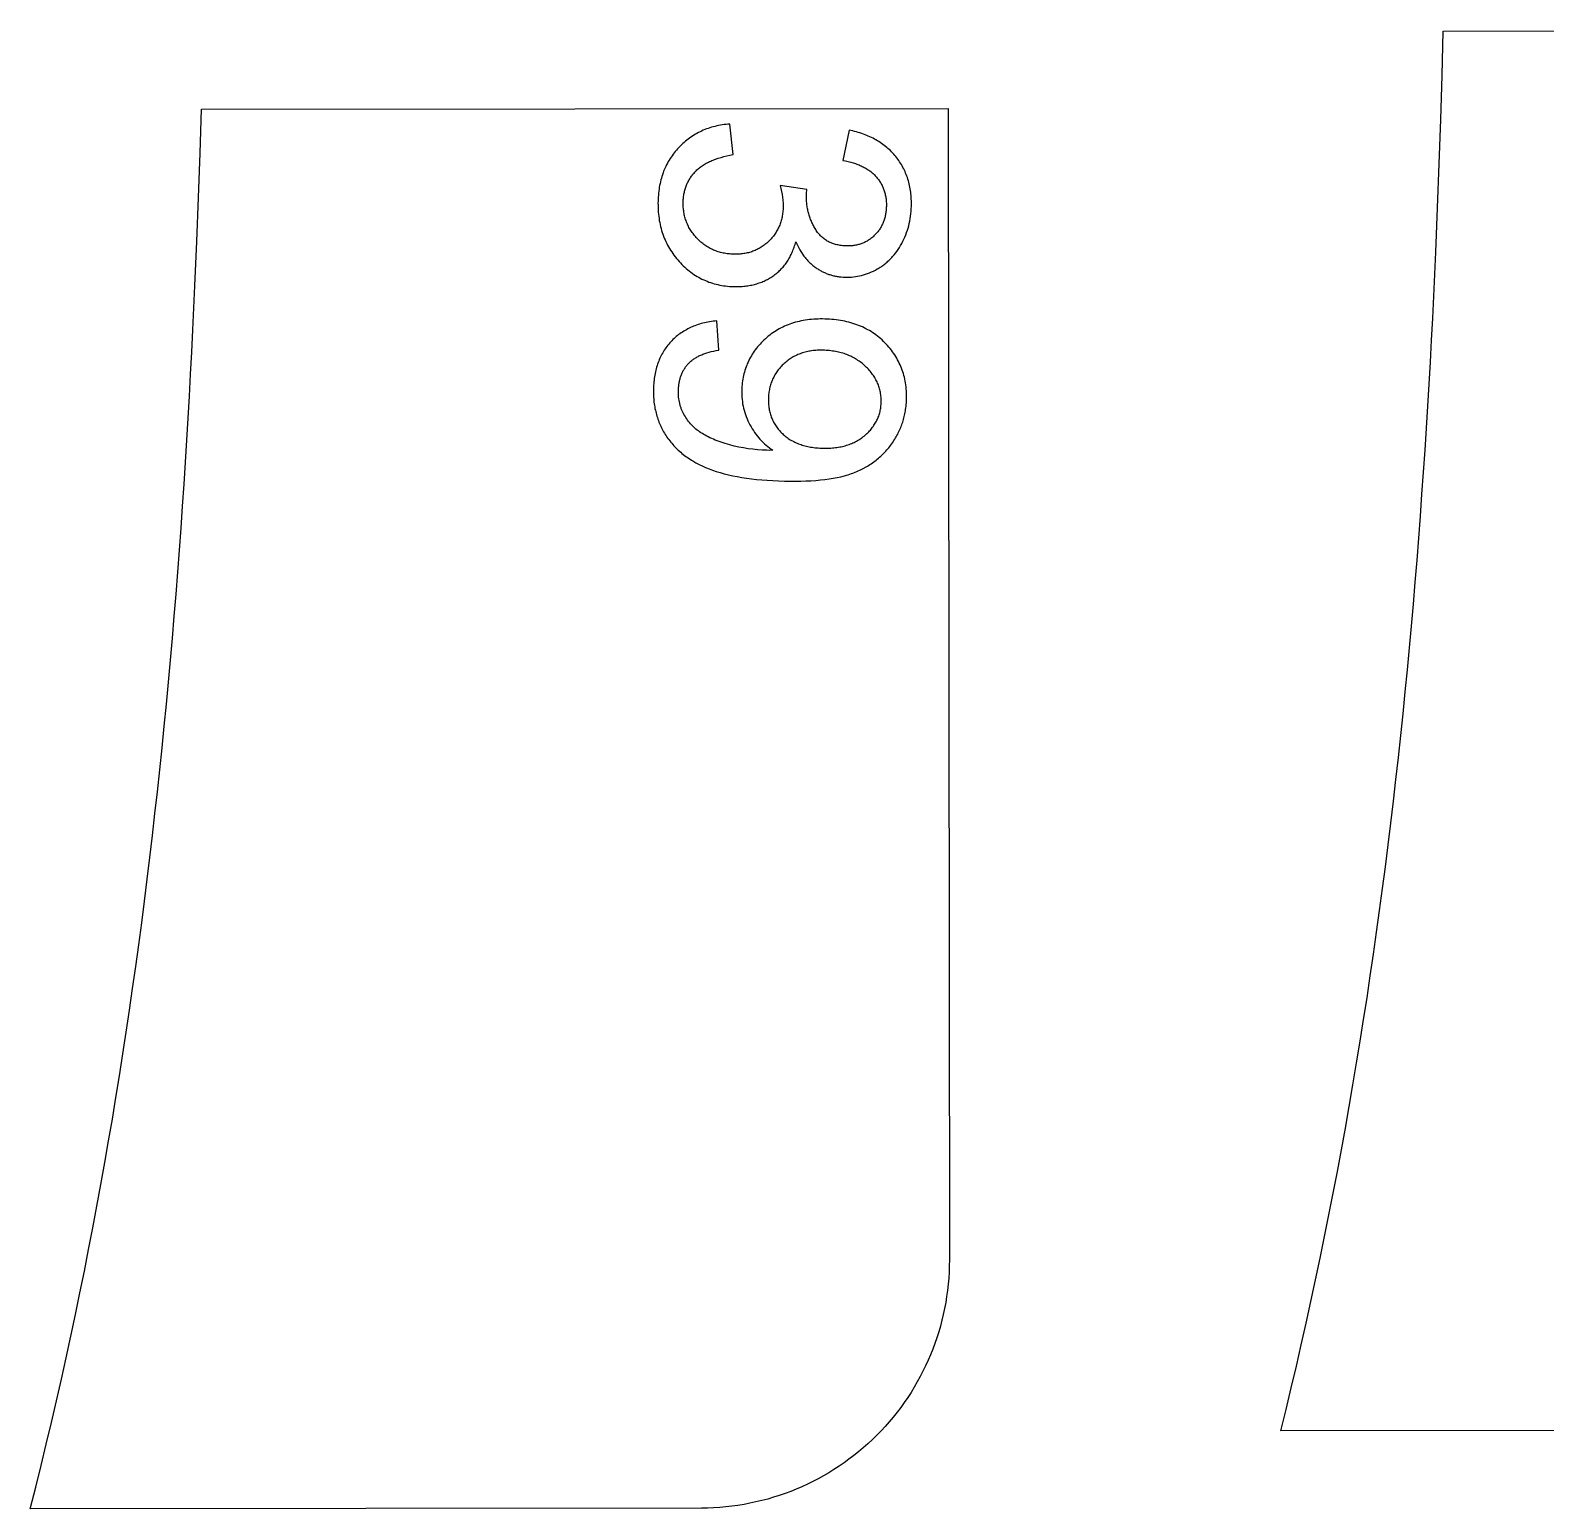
# Model space of a CAD drawing. Extents: x -8894 to -3022, y 6798 to 8329.
# Drawn here: x -4758.4 to -4453.1, y 7280.1 to 7578 of the extents above; entities that cross this region are included whole.
import ezdxf

# ---------------------------------------------------------------- set-up
doc = ezdxf.new("R2010")
doc.units = 0
doc.layers.add('LAYER_03', color=7, linetype='CONTINUOUS')
doc.layers.add('STEVILKE', color=7, linetype='CONTINUOUS')

msp = doc.modelspace()

# ---------------------------------------------------------------- linework, layer by layer
at = {"layer": 'LAYER_03'}
msp.add_lwpolyline([(-4372.98, 7295.95), (-4506.49, 7295.79), (-4505.42, 7300.13), (-4504.37, 7304.47), (-4503.34, 7308.82), (-4502.34, 7313.17), (-4501.36, 7317.52), (-4500.4, 7321.88), (-4499.46, 7326.24), (-4498.54, 7330.6), (-4497.65, 7334.96), (-4496.77, 7339.32), (-4495.92, 7343.69), (-4495.08, 7348.06), (-4494.27, 7352.43), (-4493.47, 7356.8), (-4492.7, 7361.18), (-4491.94, 7365.56), (-4491.2, 7369.94), (-4490.49, 7374.32), (-4489.79, 7378.71), (-4489.11, 7383.09), (-4488.45, 7387.48), (-4487.8, 7391.88), (-4487.18, 7396.27), (-4486.57, 7400.66), (-4485.98, 7405.06), (-4485.4, 7409.46), (-4484.84, 7413.86), (-4484.3, 7418.27), (-4483.78, 7422.67), (-4483.27, 7427.08), (-4482.78, 7431.49), (-4482.3, 7435.9), (-4481.84, 7440.31), (-4481.4, 7444.73), (-4480.97, 7449.14), (-4480.55, 7453.56), (-4480.15, 7457.98), (-4479.76, 7462.4), (-4479.39, 7466.83), (-4479.03, 7471.25), (-4478.68, 7475.68), (-4478.35, 7480.1), (-4478.03, 7484.53), (-4477.72, 7488.96), (-4477.42, 7493.39), (-4477.14, 7497.83), (-4476.87, 7502.26), (-4476.6, 7506.7), (-4476.35, 7511.14), (-4476.11, 7515.57), (-4475.88, 7520.01), (-4475.67, 7524.46), (-4475.26, 7533.34), (-4474.89, 7542.23), (-4474.56, 7551.12), (-4474.26, 7560.02), (-4473.99, 7568.92), (-4473.75, 7577.83), (-4323.33, 7578.01)], dxfattribs=at)
msp.add_lwpolyline([(-4623.21, 7280.24), (-4758.4, 7280.12), (-4757.3, 7284.46), (-4756.22, 7288.8), (-4755.17, 7293.14), (-4754.14, 7297.49), (-4753.12, 7301.84), (-4752.14, 7306.19), (-4751.17, 7310.54), (-4750.22, 7314.9), (-4749.3, 7319.26), (-4748.39, 7323.62), (-4747.51, 7327.99), (-4746.64, 7332.35), (-4745.8, 7336.72), (-4744.98, 7341.09), (-4744.17, 7345.47), (-4743.39, 7349.85), (-4742.62, 7354.22), (-4741.87, 7358.61), (-4741.14, 7362.99), (-4740.43, 7367.37), (-4739.74, 7371.76), (-4739.07, 7376.15), (-4738.41, 7380.55), (-4737.78, 7384.94), (-4737.15, 7389.34), (-4736.55, 7393.73), (-4735.96, 7398.14), (-4735.39, 7402.54), (-4734.84, 7406.94), (-4734.3, 7411.35), (-4733.78, 7415.76), (-4733.28, 7420.17), (-4732.79, 7424.58), (-4732.31, 7429), (-4731.85, 7433.41), (-4731.41, 7437.83), (-4730.98, 7442.25), (-4730.56, 7446.67), (-4730.16, 7451.1), (-4729.77, 7455.52), (-4729.4, 7459.95), (-4729.04, 7464.38), (-4728.69, 7468.81), (-4728.35, 7473.24), (-4728.03, 7477.67), (-4727.72, 7482.11), (-4727.42, 7486.54), (-4727.14, 7490.98), (-4726.86, 7495.42), (-4726.6, 7499.86), (-4726.34, 7504.3), (-4726.1, 7508.74), (-4725.87, 7513.19), (-4725.65, 7517.63), (-4725.23, 7526.53), (-4724.86, 7535.43), (-4724.52, 7544.33), (-4724.21, 7553.24), (-4723.94, 7562.15), (-4573.46, 7562.28), (-4573.25, 7330.28, -0.414214)], format="xyb", close=True, dxfattribs=at)
at = {"layer": 'STEVILKE'}
for p, q in [((-4602.55, 7513.09), (-4602.8, 7513.02)), ((-4602.3, 7513.16), (-4602.55, 7513.09)), ((-4602.04, 7513.22), (-4602.3, 7513.16)), ((-4601.79, 7513.28), (-4602.04, 7513.22)), ((-4601.52, 7513.33), (-4601.79, 7513.28)), ((-4601.26, 7513.38), (-4601.52, 7513.33)), ((-4600.99, 7513.42), (-4601.26, 7513.38)), ((-4600.71, 7513.46), (-4600.99, 7513.42)), ((-4600.44, 7513.49), (-4600.71, 7513.46)), ((-4600.16, 7513.51), (-4600.44, 7513.49)), ((-4599.87, 7513.53), (-4600.16, 7513.51)), ((-4599.59, 7513.54), (-4599.87, 7513.53)), ((-4599.3, 7513.55), (-4599.59, 7513.54)), ((-4599.01, 7513.55), (-4599.3, 7513.55)), ((-4598.71, 7513.54), (-4599.01, 7513.55)), ((-4598.38, 7513.53), (-4598.71, 7513.54)), ((-4598.05, 7513.52), (-4598.38, 7513.53)), ((-4597.73, 7513.49), (-4598.05, 7513.52)), ((-4597.41, 7513.46), (-4597.73, 7513.49)), ((-4597.1, 7513.43), (-4597.41, 7513.46)), ((-4596.79, 7513.39), (-4597.1, 7513.43)), ((-4596.48, 7513.34), (-4596.79, 7513.39)), ((-4596.18, 7513.29), (-4596.48, 7513.34)), ((-4595.88, 7513.23), (-4596.18, 7513.29)), ((-4595.59, 7513.17), (-4595.88, 7513.23)), ((-4595.3, 7513.1), (-4595.59, 7513.17)), ((-4595.01, 7513.02), (-4595.3, 7513.1)), ((-4607.25, 7510.14), (-4607.42, 7509.95)), ((-4607.08, 7510.32), (-4607.25, 7510.14)), ((-4606.9, 7510.51), (-4607.08, 7510.32)), ((-4606.72, 7510.69), (-4606.9, 7510.51)), ((-4606.53, 7510.86), (-4606.72, 7510.69)), ((-4606.34, 7511.03), (-4606.53, 7510.86)), ((-4606.14, 7511.2), (-4606.34, 7511.03)), ((-4605.95, 7511.36), (-4606.14, 7511.2)), ((-4605.74, 7511.52), (-4605.95, 7511.36)), ((-4605.54, 7511.67), (-4605.74, 7511.52)), ((-4605.33, 7511.81), (-4605.54, 7511.67)), ((-4605.11, 7511.95), (-4605.33, 7511.81)), ((-4604.9, 7512.08), (-4605.11, 7511.95)), ((-4604.68, 7512.21), (-4604.9, 7512.08)), ((-4604.46, 7512.33), (-4604.68, 7512.21)), ((-4604.23, 7512.44), (-4604.46, 7512.33)), ((-4604, 7512.55), (-4604.23, 7512.44)), ((-4603.77, 7512.66), (-4604, 7512.55)), ((-4603.53, 7512.76), (-4603.77, 7512.66)), ((-4603.29, 7512.85), (-4603.53, 7512.76)), ((-4603.05, 7512.93), (-4603.29, 7512.85)), ((-4602.8, 7513.02), (-4603.05, 7512.93)), ((-4594.73, 7512.94), (-4595.01, 7513.02)), ((-4594.45, 7512.86), (-4594.73, 7512.94)), ((-4594.18, 7512.76), (-4594.45, 7512.86)), ((-4593.91, 7512.66), (-4594.18, 7512.76)), ((-4593.64, 7512.56), (-4593.91, 7512.66)), ((-4593.38, 7512.45), (-4593.64, 7512.56)), ((-4593.12, 7512.33), (-4593.38, 7512.45)), ((-4592.87, 7512.21), (-4593.12, 7512.33)), ((-4592.62, 7512.08), (-4592.87, 7512.21)), ((-4592.37, 7511.95), (-4592.62, 7512.08)), ((-4592.13, 7511.81), (-4592.37, 7511.95)), ((-4591.89, 7511.67), (-4592.13, 7511.81)), ((-4591.66, 7511.51), (-4591.89, 7511.67)), ((-4591.43, 7511.36), (-4591.66, 7511.51)), ((-4591.2, 7511.19), (-4591.43, 7511.36)), ((-4590.98, 7511.03), (-4591.2, 7511.19)), ((-4590.76, 7510.85), (-4590.98, 7511.03)), ((-4590.55, 7510.67), (-4590.76, 7510.85)), ((-4590.34, 7510.48), (-4590.55, 7510.67)), ((-4590.13, 7510.29), (-4590.34, 7510.48)), ((-4589.93, 7510.1), (-4590.13, 7510.29)), ((-4589.74, 7509.9), (-4589.93, 7510.1)), ((-4609.12, 7507.03), (-4609.2, 7506.8)), ((-4609.04, 7507.26), (-4609.12, 7507.03)), ((-4608.95, 7507.48), (-4609.04, 7507.26)), ((-4608.85, 7507.7), (-4608.95, 7507.48)), ((-4608.75, 7507.92), (-4608.85, 7507.7)), ((-4608.64, 7508.14), (-4608.75, 7507.92)), ((-4608.53, 7508.35), (-4608.64, 7508.14)), ((-4608.41, 7508.56), (-4608.53, 7508.35)), ((-4608.28, 7508.77), (-4608.41, 7508.56)), ((-4608.15, 7508.97), (-4608.28, 7508.77)), ((-4608.02, 7509.17), (-4608.15, 7508.97)), ((-4607.88, 7509.37), (-4608.02, 7509.17)), ((-4607.73, 7509.57), (-4607.88, 7509.37)), ((-4607.57, 7509.76), (-4607.73, 7509.57)), ((-4607.42, 7509.95), (-4607.57, 7509.76)), ((-4589.55, 7509.7), (-4589.74, 7509.9)), ((-4589.37, 7509.5), (-4589.55, 7509.7)), ((-4589.19, 7509.3), (-4589.37, 7509.5)), ((-4589.03, 7509.09), (-4589.19, 7509.3)), ((-4588.86, 7508.88), (-4589.03, 7509.09)), ((-4588.71, 7508.67), (-4588.86, 7508.88)), ((-4588.56, 7508.46), (-4588.71, 7508.67)), ((-4588.42, 7508.25), (-4588.56, 7508.46)), ((-4588.29, 7508.04), (-4588.42, 7508.25)), ((-4588.16, 7507.82), (-4588.29, 7508.04)), ((-4588.04, 7507.6), (-4588.16, 7507.82)), ((-4587.92, 7507.38), (-4588.04, 7507.6)), ((-4587.81, 7507.16), (-4587.92, 7507.38)), ((-4587.71, 7506.93), (-4587.81, 7507.16)), ((-4609.68, 7504.1), (-4609.69, 7503.83)), ((-4609.67, 7504.36), (-4609.68, 7504.1)), ((-4609.65, 7504.61), (-4609.67, 7504.36)), ((-4609.62, 7504.87), (-4609.65, 7504.61)), ((-4609.59, 7505.12), (-4609.62, 7504.87)), ((-4609.55, 7505.37), (-4609.59, 7505.12)), ((-4609.51, 7505.61), (-4609.55, 7505.37)), ((-4609.46, 7505.86), (-4609.51, 7505.61)), ((-4609.4, 7506.1), (-4609.46, 7505.86)), ((-4609.34, 7506.34), (-4609.4, 7506.1)), ((-4609.27, 7506.57), (-4609.34, 7506.34)), ((-4609.2, 7506.8), (-4609.27, 7506.57)), ((-4587.61, 7506.71), (-4587.71, 7506.93)), ((-4587.53, 7506.48), (-4587.61, 7506.71)), ((-4587.44, 7506.25), (-4587.53, 7506.48)), ((-4587.37, 7506.02), (-4587.44, 7506.25)), ((-4587.3, 7505.78), (-4587.37, 7506.02)), ((-4587.24, 7505.55), (-4587.3, 7505.78)), ((-4587.18, 7505.31), (-4587.24, 7505.55)), ((-4587.13, 7505.07), (-4587.18, 7505.31)), ((-4587.09, 7504.83), (-4587.13, 7505.07)), ((-4587.05, 7504.59), (-4587.09, 7504.83)), ((-4587.02, 7504.34), (-4587.05, 7504.59)), ((-4587, 7504.09), (-4587.02, 7504.34)), ((-4586.98, 7503.85), (-4587, 7504.09)), ((-4609.69, 7503.83), (-4609.7, 7503.57)), ((-4609.7, 7503.57), (-4609.7, 7503.31)), ((-4609.7, 7503.31), (-4609.69, 7503.05)), ((-4609.69, 7503.05), (-4609.67, 7502.79)), ((-4609.67, 7502.79), (-4609.65, 7502.54)), ((-4609.65, 7502.54), (-4609.63, 7502.29)), ((-4609.63, 7502.29), (-4609.6, 7502.04)), ((-4609.6, 7502.04), (-4609.56, 7501.79)), ((-4609.56, 7501.79), (-4609.52, 7501.55)), ((-4609.52, 7501.55), (-4609.47, 7501.31)), ((-4609.47, 7501.31), (-4609.41, 7501.08)), ((-4609.41, 7501.08), (-4609.35, 7500.84)), ((-4587.34, 7500.74), (-4587.27, 7500.96)), ((-4587.27, 7500.96), (-4587.21, 7501.19)), ((-4587.21, 7501.19), (-4587.16, 7501.42)), ((-4587.16, 7501.42), (-4587.12, 7501.65)), ((-4587.12, 7501.65), (-4587.08, 7501.88)), ((-4587.08, 7501.88), (-4587.05, 7502.12)), ((-4587.05, 7502.12), (-4587.02, 7502.36)), ((-4587.02, 7502.36), (-4587, 7502.6)), ((-4587, 7502.6), (-4586.98, 7502.84)), ((-4586.97, 7503.59), (-4586.98, 7503.85)), ((-4586.98, 7502.84), (-4586.97, 7503.09)), ((-4586.97, 7503.34), (-4586.97, 7503.59)), ((-4586.97, 7503.09), (-4586.97, 7503.34)), ((-4609.35, 7500.84), (-4609.28, 7500.61)), ((-4609.28, 7500.61), (-4609.21, 7500.38)), ((-4609.21, 7500.38), (-4609.13, 7500.16)), ((-4609.13, 7500.16), (-4609.05, 7499.93)), ((-4609.05, 7499.93), (-4608.96, 7499.71)), ((-4608.96, 7499.71), (-4608.86, 7499.5)), ((-4608.86, 7499.5), (-4608.76, 7499.28)), ((-4608.76, 7499.28), (-4608.65, 7499.07)), ((-4608.65, 7499.07), (-4608.54, 7498.86)), ((-4608.54, 7498.86), (-4608.42, 7498.66)), ((-4608.42, 7498.66), (-4608.29, 7498.46)), ((-4608.29, 7498.46), (-4608.16, 7498.26)), ((-4608.16, 7498.26), (-4608.02, 7498.06)), ((-4608.02, 7498.06), (-4607.88, 7497.86)), ((-4607.88, 7497.86), (-4607.73, 7497.67)), ((-4589, 7497.66), (-4588.85, 7497.84)), ((-4588.85, 7497.84), (-4588.7, 7498.04)), ((-4588.7, 7498.04), (-4588.56, 7498.23)), ((-4588.56, 7498.23), (-4588.43, 7498.43)), ((-4588.43, 7498.43), (-4588.3, 7498.62)), ((-4588.3, 7498.62), (-4588.17, 7498.82)), ((-4588.17, 7498.82), (-4588.06, 7499.03)), ((-4588.06, 7499.03), (-4587.95, 7499.23)), ((-4587.95, 7499.23), (-4587.84, 7499.44)), ((-4587.84, 7499.44), (-4587.74, 7499.65)), ((-4587.74, 7499.65), (-4587.65, 7499.86)), ((-4587.65, 7499.86), (-4587.56, 7500.08)), ((-4587.56, 7500.08), (-4587.48, 7500.29)), ((-4587.48, 7500.29), (-4587.4, 7500.51)), ((-4587.4, 7500.51), (-4587.34, 7500.74)), ((-4607.73, 7497.67), (-4607.57, 7497.48)), ((-4607.57, 7497.48), (-4607.41, 7497.3)), ((-4607.41, 7497.3), (-4607.24, 7497.11)), ((-4607.24, 7497.11), (-4607.07, 7496.93)), ((-4607.07, 7496.93), (-4606.89, 7496.76)), ((-4606.89, 7496.76), (-4606.71, 7496.58)), ((-4606.71, 7496.58), (-4606.52, 7496.41)), ((-4606.52, 7496.41), (-4606.32, 7496.25)), ((-4606.32, 7496.25), (-4606.13, 7496.09)), ((-4606.13, 7496.09), (-4605.92, 7495.94)), ((-4605.92, 7495.94), (-4605.72, 7495.79)), ((-4605.72, 7495.79), (-4605.5, 7495.65)), ((-4605.5, 7495.65), (-4605.29, 7495.51)), ((-4605.29, 7495.51), (-4605.07, 7495.38)), ((-4605.07, 7495.38), (-4604.84, 7495.26)), ((-4604.84, 7495.26), (-4604.61, 7495.14)), ((-4604.61, 7495.14), (-4604.37, 7495.02)), ((-4604.37, 7495.02), (-4604.13, 7494.91)), ((-4604.13, 7494.91), (-4603.89, 7494.8)), ((-4603.89, 7494.8), (-4603.64, 7494.7)), ((-4593.17, 7494.66), (-4592.92, 7494.76)), ((-4592.92, 7494.76), (-4592.67, 7494.86)), ((-4592.67, 7494.86), (-4592.43, 7494.97)), ((-4592.43, 7494.97), (-4592.2, 7495.09)), ((-4592.2, 7495.09), (-4591.96, 7495.22)), ((-4591.96, 7495.22), (-4591.73, 7495.34)), ((-4591.73, 7495.34), (-4591.51, 7495.48)), ((-4591.51, 7495.48), (-4591.29, 7495.62)), ((-4591.29, 7495.62), (-4591.07, 7495.76)), ((-4591.07, 7495.76), (-4590.86, 7495.92)), ((-4590.86, 7495.92), (-4590.65, 7496.07)), ((-4590.65, 7496.07), (-4590.44, 7496.23)), ((-4590.44, 7496.23), (-4590.24, 7496.4)), ((-4590.24, 7496.4), (-4590.05, 7496.57)), ((-4590.05, 7496.57), (-4589.86, 7496.75)), ((-4589.86, 7496.75), (-4589.68, 7496.93)), ((-4589.68, 7496.93), (-4589.5, 7497.1)), ((-4589.5, 7497.1), (-4589.33, 7497.29)), ((-4589.33, 7497.29), (-4589.16, 7497.47)), ((-4589.16, 7497.47), (-4589, 7497.66)), ((-4603.64, 7494.7), (-4603.39, 7494.61)), ((-4603.39, 7494.61), (-4603.13, 7494.52)), ((-4603.13, 7494.52), (-4602.87, 7494.43)), ((-4602.87, 7494.43), (-4602.6, 7494.36)), ((-4602.6, 7494.36), (-4602.33, 7494.28)), ((-4602.33, 7494.28), (-4602.05, 7494.21)), ((-4602.05, 7494.21), (-4601.77, 7494.15)), ((-4601.77, 7494.15), (-4601.48, 7494.09)), ((-4601.48, 7494.09), (-4601.19, 7494.04)), ((-4601.19, 7494.04), (-4600.89, 7493.99)), ((-4600.89, 7493.99), (-4600.59, 7493.95)), ((-4600.59, 7493.95), (-4600.29, 7493.91)), ((-4600.29, 7493.91), (-4599.98, 7493.88)), ((-4599.98, 7493.88), (-4599.67, 7493.85)), ((-4599.67, 7493.85), (-4599.35, 7493.83)), ((-4599.35, 7493.83), (-4598.7, 7493.8)), ((-4598.7, 7493.8), (-4598.05, 7493.8)), ((-4598.05, 7493.8), (-4597.73, 7493.8)), ((-4597.73, 7493.8), (-4597.41, 7493.82)), ((-4597.41, 7493.82), (-4597.1, 7493.83)), ((-4597.1, 7493.83), (-4596.79, 7493.85)), ((-4596.79, 7493.85), (-4596.49, 7493.88)), ((-4596.49, 7493.88), (-4596.19, 7493.92)), ((-4596.19, 7493.92), (-4595.89, 7493.96)), ((-4595.89, 7493.96), (-4595.6, 7494)), ((-4595.6, 7494), (-4595.32, 7494.05)), ((-4595.32, 7494.05), (-4595.03, 7494.11)), ((-4595.03, 7494.11), (-4594.75, 7494.17)), ((-4594.75, 7494.17), (-4594.48, 7494.24)), ((-4594.48, 7494.24), (-4594.21, 7494.31)), ((-4594.21, 7494.31), (-4593.94, 7494.39)), ((-4593.94, 7494.39), (-4593.68, 7494.47)), ((-4593.68, 7494.47), (-4593.42, 7494.56)), ((-4593.42, 7494.56), (-4593.17, 7494.66))]:
    msp.add_line(p, q, dxfattribs=at)
for points in [[(-4617.46, 7559.13), (-4617.85, 7559.09), (-4618.24, 7559.05), (-4618.62, 7559.01), (-4618.99, 7558.95), (-4619.36, 7558.89), (-4619.73, 7558.82), (-4620.09, 7558.75), (-4620.45, 7558.66), (-4620.8, 7558.57), (-4621.15, 7558.47), (-4621.5, 7558.37), (-4621.84, 7558.25), (-4622.18, 7558.13), (-4622.51, 7558), (-4622.84, 7557.87), (-4623.16, 7557.72), (-4623.48, 7557.57), (-4623.79, 7557.42), (-4624.1, 7557.25), (-4624.41, 7557.08), (-4624.71, 7556.9), (-4625.01, 7556.71), (-4625.3, 7556.51), (-4625.59, 7556.31), (-4625.87, 7556.1), (-4626.15, 7555.88), (-4626.43, 7555.66), (-4626.7, 7555.43), (-4626.97, 7555.19), (-4627.23, 7554.94), (-4627.49, 7554.69), (-4627.74, 7554.43), (-4627.99, 7554.16), (-4628.23, 7553.89), (-4628.47, 7553.61), (-4628.69, 7553.33), (-4628.91, 7553.04), (-4629.12, 7552.75), (-4629.32, 7552.46), (-4629.52, 7552.16), (-4629.7, 7551.85), (-4629.88, 7551.55), (-4630.06, 7551.23), (-4630.22, 7550.91), (-4630.38, 7550.59), (-4630.53, 7550.27), (-4630.67, 7549.93), (-4630.81, 7549.6), (-4630.93, 7549.26), (-4631.05, 7548.91), (-4631.17, 7548.56), (-4631.27, 7548.21), (-4631.37, 7547.85), (-4631.46, 7547.49), (-4631.54, 7547.12), (-4631.61, 7546.75), (-4631.68, 7546.37), (-4631.74, 7545.99), (-4631.79, 7545.6), (-4631.84, 7545.21), (-4631.87, 7544.82), (-4631.9, 7544.42), (-4631.92, 7544.01), (-4631.94, 7543.61), (-4631.95, 7543.15), (-4631.94, 7542.7), (-4631.93, 7542.26), (-4631.91, 7541.82), (-4631.88, 7541.39), (-4631.85, 7540.96), (-4631.8, 7540.53), (-4631.74, 7540.11), (-4631.68, 7539.69), (-4631.6, 7539.28), (-4631.52, 7538.88), (-4631.43, 7538.48), (-4631.33, 7538.08), (-4631.22, 7537.69), (-4631.1, 7537.3), (-4630.97, 7536.92), (-4630.83, 7536.54), (-4630.69, 7536.16), (-4630.53, 7535.8), (-4630.37, 7535.43), (-4630.19, 7535.07), (-4630.01, 7534.72), (-4629.82, 7534.37), (-4629.62, 7534.02), (-4629.41, 7533.68), (-4629.19, 7533.35), (-4628.97, 7533.01), (-4628.73, 7532.69), (-4628.49, 7532.37), (-4628.23, 7532.05), (-4627.97, 7531.74), (-4627.7, 7531.43), (-4627.42, 7531.13), (-4627.13, 7530.84), (-4626.85, 7530.55), (-4626.56, 7530.28), (-4626.26, 7530.02), (-4625.96, 7529.76), (-4625.66, 7529.52), (-4625.35, 7529.28), (-4625.04, 7529.05), (-4624.72, 7528.84), (-4624.4, 7528.63), (-4624.08, 7528.43), (-4623.75, 7528.24), (-4623.42, 7528.06), (-4623.08, 7527.89), (-4622.74, 7527.72), (-4622.39, 7527.57), (-4622.05, 7527.43), (-4621.69, 7527.29), (-4621.34, 7527.17), (-4620.97, 7527.05), (-4620.61, 7526.94), (-4620.24, 7526.84), (-4619.86, 7526.76), (-4619.49, 7526.68), (-4619.1, 7526.61), (-4618.72, 7526.54), (-4618.33, 7526.49), (-4617.93, 7526.45), (-4617.54, 7526.42), (-4617.13, 7526.39), (-4616.73, 7526.38), (-4616.13, 7526.37), (-4615.54, 7526.39), (-4615.25, 7526.4), (-4614.97, 7526.42), (-4614.68, 7526.44), (-4614.4, 7526.47), (-4614.13, 7526.51), (-4613.85, 7526.54), (-4613.58, 7526.59), (-4613.32, 7526.64), (-4613.05, 7526.69), (-4612.79, 7526.75), (-4612.53, 7526.81), (-4612.28, 7526.88), (-4612.02, 7526.95), (-4611.78, 7527.03), (-4611.53, 7527.11), (-4611.29, 7527.2), (-4611.05, 7527.29), (-4610.81, 7527.39), (-4610.58, 7527.49), (-4610.34, 7527.6), (-4610.12, 7527.71), (-4609.89, 7527.82), (-4609.67, 7527.95), (-4609.45, 7528.07), (-4609.23, 7528.2), (-4609.02, 7528.34), (-4608.81, 7528.48), (-4608.61, 7528.63), (-4608.4, 7528.78), (-4608.2, 7528.93), (-4608.01, 7529.09), (-4607.82, 7529.25), (-4607.63, 7529.42), (-4607.45, 7529.59), (-4607.27, 7529.76), (-4607.1, 7529.94), (-4606.93, 7530.12), (-4606.76, 7530.31), (-4606.6, 7530.5), (-4606.45, 7530.69), (-4606.29, 7530.89), (-4606.15, 7531.09), (-4606, 7531.3), (-4605.86, 7531.51), (-4605.72, 7531.72), (-4605.59, 7531.94), (-4605.47, 7532.16), (-4605.34, 7532.38), (-4605.22, 7532.61), (-4605.11, 7532.85), (-4605, 7533.09), (-4604.89, 7533.33), (-4604.79, 7533.57), (-4604.69, 7533.82), (-4604.6, 7534.08), (-4604.51, 7534.33), (-4604.42, 7534.59), (-4604.34, 7534.86), (-4604.26, 7535.13), (-4604.19, 7535.4), (-4604, 7534.98), (-4603.8, 7534.57), (-4603.59, 7534.17), (-4603.38, 7533.78), (-4603.15, 7533.41), (-4602.92, 7533.05), (-4602.68, 7532.7), (-4602.55, 7532.53), (-4602.43, 7532.37), (-4602.3, 7532.2), (-4602.16, 7532.04), (-4602.03, 7531.89), (-4601.9, 7531.73), (-4601.76, 7531.58), (-4601.62, 7531.44), (-4601.48, 7531.29), (-4601.33, 7531.15), (-4601.18, 7531.02), (-4601.04, 7530.88), (-4600.88, 7530.75), (-4600.73, 7530.63), (-4600.57, 7530.5), (-4600.42, 7530.38), (-4600.26, 7530.26), (-4600.09, 7530.15), (-4599.93, 7530.04), (-4599.77, 7529.93), (-4599.6, 7529.83), (-4599.43, 7529.73), (-4599.26, 7529.63), (-4599.09, 7529.53), (-4598.92, 7529.44), (-4598.75, 7529.35), (-4598.58, 7529.27), (-4598.4, 7529.19), (-4598.22, 7529.11), (-4598.05, 7529.04), (-4597.87, 7528.97), (-4597.69, 7528.9), (-4597.51, 7528.84), (-4597.33, 7528.78), (-4597.14, 7528.72), (-4596.96, 7528.66), (-4596.77, 7528.61), (-4596.58, 7528.57), (-4596.4, 7528.52), (-4596.21, 7528.48), (-4596.02, 7528.44), (-4595.82, 7528.41), (-4595.63, 7528.38), (-4595.44, 7528.35), (-4595.24, 7528.33), (-4595.04, 7528.31), (-4594.65, 7528.28), (-4594.24, 7528.26), (-4593.82, 7528.26), (-4593.4, 7528.27), (-4592.98, 7528.29), (-4592.56, 7528.33), (-4592.15, 7528.39), (-4591.74, 7528.46), (-4591.33, 7528.54), (-4590.92, 7528.63), (-4590.52, 7528.75), (-4590.11, 7528.87), (-4589.71, 7529.01), (-4589.32, 7529.16), (-4588.92, 7529.33), (-4588.53, 7529.51), (-4588.14, 7529.71), (-4587.76, 7529.92), (-4587.57, 7530.03), (-4587.38, 7530.15), (-4587.19, 7530.26), (-4587.01, 7530.38), (-4586.83, 7530.51), (-4586.65, 7530.63), (-4586.47, 7530.77), (-4586.3, 7530.9), (-4586.12, 7531.03), (-4585.96, 7531.17), (-4585.79, 7531.32), (-4585.62, 7531.46), (-4585.46, 7531.61), (-4585.3, 7531.77), (-4585.14, 7531.92), (-4584.99, 7532.08), (-4584.84, 7532.24), (-4584.69, 7532.41), (-4584.54, 7532.58), (-4584.39, 7532.75), (-4584.11, 7533.1), (-4583.84, 7533.47), (-4583.57, 7533.85), (-4583.32, 7534.24), (-4583.07, 7534.65), (-4582.84, 7535.06), (-4582.61, 7535.49), (-4582.4, 7535.93), (-4582.21, 7536.36), (-4582.03, 7536.81), (-4581.86, 7537.26), (-4581.7, 7537.71), (-4581.56, 7538.17), (-4581.43, 7538.63), (-4581.32, 7539.11), (-4581.21, 7539.58), (-4581.13, 7540.06), (-4581.05, 7540.55), (-4580.99, 7541.04), (-4580.95, 7541.54), (-4580.91, 7542.04), (-4580.89, 7542.55), (-4580.89, 7542.92), (-4580.89, 7543.28), (-4580.89, 7543.65), (-4580.91, 7544), (-4580.93, 7544.36), (-4580.96, 7544.71), (-4580.99, 7545.06), (-4581.03, 7545.4), (-4581.08, 7545.74), (-4581.13, 7546.07), (-4581.2, 7546.41), (-4581.26, 7546.74), (-4581.34, 7547.06), (-4581.42, 7547.38), (-4581.51, 7547.7), (-4581.6, 7548.02), (-4581.7, 7548.33), (-4581.81, 7548.63), (-4581.93, 7548.94), (-4582.05, 7549.24), (-4582.18, 7549.53), (-4582.31, 7549.82), (-4582.45, 7550.11), (-4582.6, 7550.4), (-4582.76, 7550.68), (-4582.92, 7550.96), (-4583.09, 7551.23), (-4583.26, 7551.5), (-4583.44, 7551.77), (-4583.63, 7552.04), (-4583.83, 7552.3), (-4584.03, 7552.55), (-4584.24, 7552.8), (-4584.45, 7553.05), (-4584.67, 7553.29), (-4584.9, 7553.53), (-4585.13, 7553.76), (-4585.37, 7553.98), (-4585.61, 7554.2), (-4585.85, 7554.41), (-4586.11, 7554.62), (-4586.37, 7554.82), (-4586.63, 7555.02), (-4586.9, 7555.21), (-4587.17, 7555.4), (-4587.45, 7555.58), (-4587.74, 7555.76), (-4588.03, 7555.93), (-4588.33, 7556.09), (-4588.63, 7556.25), (-4588.94, 7556.4), (-4589.26, 7556.55), (-4589.58, 7556.69), (-4589.9, 7556.83), (-4590.23, 7556.96), (-4590.57, 7557.09), (-4590.91, 7557.21), (-4591.26, 7557.33), (-4591.61, 7557.44), (-4591.97, 7557.54), (-4592.33, 7557.64), (-4592.7, 7557.73), (-4593.46, 7557.9), (-4594.7, 7551.8), (-4594.15, 7551.69), (-4593.62, 7551.57), (-4593.11, 7551.44), (-4592.61, 7551.3), (-4592.37, 7551.22), (-4592.13, 7551.14), (-4591.9, 7551.06), (-4591.67, 7550.97), (-4591.44, 7550.88), (-4591.22, 7550.79), (-4591.01, 7550.69), (-4590.8, 7550.59), (-4590.59, 7550.49), (-4590.39, 7550.38), (-4590.19, 7550.27), (-4590, 7550.16), (-4589.81, 7550.05), (-4589.63, 7549.93), (-4589.45, 7549.81), (-4589.27, 7549.68), (-4589.1, 7549.55), (-4588.94, 7549.42), (-4588.78, 7549.28), (-4588.62, 7549.15), (-4588.47, 7549.01), (-4588.32, 7548.86), (-4588.18, 7548.71), (-4588.04, 7548.56), (-4587.9, 7548.41), (-4587.77, 7548.25), (-4587.65, 7548.09), (-4587.52, 7547.93), (-4587.41, 7547.77), (-4587.3, 7547.61), (-4587.19, 7547.44), (-4587.08, 7547.27), (-4586.99, 7547.1), (-4586.89, 7546.92), (-4586.8, 7546.75), (-4586.72, 7546.57), (-4586.63, 7546.39), (-4586.56, 7546.21), (-4586.49, 7546.02), (-4586.42, 7545.84), (-4586.35, 7545.65), (-4586.3, 7545.46), (-4586.24, 7545.26), (-4586.19, 7545.07), (-4586.15, 7544.87), (-4586.1, 7544.67), (-4586.07, 7544.46), (-4586.04, 7544.26), (-4586.01, 7544.05), (-4585.98, 7543.84), (-4585.97, 7543.63), (-4585.95, 7543.42), (-4585.94, 7543.2), (-4585.94, 7542.98), (-4585.94, 7542.76), (-4585.94, 7542.54), (-4585.95, 7542.32), (-4585.96, 7542.1), (-4585.97, 7541.88), (-4586, 7541.66), (-4586.02, 7541.45), (-4586.05, 7541.24), (-4586.08, 7541.03), (-4586.12, 7540.82), (-4586.16, 7540.62), (-4586.21, 7540.42), (-4586.26, 7540.22), (-4586.31, 7540.03), (-4586.37, 7539.84), (-4586.44, 7539.65), (-4586.5, 7539.46), (-4586.58, 7539.28), (-4586.65, 7539.1), (-4586.73, 7538.92), (-4586.82, 7538.74), (-4586.9, 7538.57), (-4587, 7538.4), (-4587.1, 7538.23), (-4587.2, 7538.07), (-4587.3, 7537.9), (-4587.41, 7537.74), (-4587.53, 7537.59), (-4587.65, 7537.43), (-4587.77, 7537.28), (-4587.9, 7537.13), (-4588.03, 7536.99), (-4588.16, 7536.84), (-4588.3, 7536.7), (-4588.45, 7536.57), (-4588.59, 7536.43), (-4588.74, 7536.31), (-4588.89, 7536.18), (-4589.04, 7536.06), (-4589.19, 7535.95), (-4589.35, 7535.84), (-4589.51, 7535.73), (-4589.67, 7535.63), (-4589.83, 7535.54), (-4590, 7535.45), (-4590.16, 7535.36), (-4590.33, 7535.28), (-4590.5, 7535.2), (-4590.68, 7535.12), (-4590.85, 7535.05), (-4591.03, 7534.99), (-4591.21, 7534.93), (-4591.39, 7534.87), (-4591.57, 7534.82), (-4591.76, 7534.78), (-4591.95, 7534.73), (-4592.14, 7534.7), (-4592.33, 7534.66), (-4592.53, 7534.64), (-4592.72, 7534.61), (-4592.92, 7534.59), (-4593.12, 7534.58), (-4593.33, 7534.57), (-4593.53, 7534.56), (-4593.74, 7534.56), (-4593.95, 7534.56), (-4594.21, 7534.57), (-4594.47, 7534.59), (-4594.73, 7534.61), (-4594.98, 7534.64), (-4595.22, 7534.67), (-4595.46, 7534.71), (-4595.7, 7534.76), (-4595.93, 7534.81), (-4596.16, 7534.87), (-4596.39, 7534.93), (-4596.61, 7535), (-4596.82, 7535.08), (-4597.03, 7535.16), (-4597.24, 7535.25), (-4597.44, 7535.34), (-4597.63, 7535.44), (-4597.83, 7535.55), (-4598.01, 7535.66), (-4598.2, 7535.78), (-4598.38, 7535.9), (-4598.55, 7536.03), (-4598.72, 7536.17), (-4598.89, 7536.31), (-4599.05, 7536.46), (-4599.2, 7536.61), (-4599.35, 7536.77), (-4599.5, 7536.94), (-4599.65, 7537.11), (-4599.78, 7537.29), (-4599.92, 7537.47), (-4600.05, 7537.66), (-4600.17, 7537.86), (-4600.29, 7538.06), (-4600.41, 7538.26), (-4600.52, 7538.46), (-4600.63, 7538.66), (-4600.74, 7538.87), (-4600.84, 7539.08), (-4600.93, 7539.29), (-4601.03, 7539.5), (-4601.11, 7539.71), (-4601.2, 7539.92), (-4601.28, 7540.13), (-4601.36, 7540.35), (-4601.43, 7540.57), (-4601.5, 7540.78), (-4601.56, 7541), (-4601.62, 7541.23), (-4601.68, 7541.45), (-4601.73, 7541.67), (-4601.78, 7541.9), (-4601.82, 7542.13), (-4601.86, 7542.35), (-4601.9, 7542.58), (-4601.93, 7542.82), (-4601.96, 7543.05), (-4601.98, 7543.28), (-4602, 7543.52), (-4602.03, 7543.99), (-4602.04, 7544.47), (-4602.04, 7544.96), (-4602.03, 7545.06), (-4602.03, 7545.16), (-4602.01, 7545.4), (-4601.98, 7545.66), (-4601.94, 7545.95), (-4607.31, 7546.77), (-4607.17, 7546.13), (-4607.04, 7545.52), (-4606.94, 7544.93), (-4606.86, 7544.38), (-4606.8, 7543.85), (-4606.78, 7543.59), (-4606.76, 7543.34), (-4606.75, 7543.1), (-4606.74, 7542.87), (-4606.74, 7542.64), (-4606.74, 7542.42), (-4606.75, 7542.16), (-4606.76, 7541.9), (-4606.78, 7541.64), (-4606.81, 7541.38), (-4606.84, 7541.13), (-4606.87, 7540.88), (-4606.92, 7540.63), (-4606.96, 7540.39), (-4607.01, 7540.15), (-4607.07, 7539.91), (-4607.13, 7539.68), (-4607.2, 7539.45), (-4607.27, 7539.22), (-4607.35, 7538.99), (-4607.43, 7538.77), (-4607.52, 7538.55), (-4607.62, 7538.34), (-4607.72, 7538.13), (-4607.82, 7537.92), (-4607.93, 7537.71), (-4608.05, 7537.51), (-4608.17, 7537.31), (-4608.29, 7537.11), (-4608.42, 7536.92), (-4608.56, 7536.72), (-4608.7, 7536.54), (-4608.85, 7536.35), (-4609, 7536.17), (-4609.16, 7535.99), (-4609.32, 7535.81), (-4609.49, 7535.64), (-4609.66, 7535.47), (-4609.84, 7535.31), (-4610.02, 7535.15), (-4610.2, 7534.99), (-4610.39, 7534.84), (-4610.57, 7534.7), (-4610.76, 7534.56), (-4610.96, 7534.43), (-4611.15, 7534.3), (-4611.35, 7534.18), (-4611.56, 7534.06), (-4611.76, 7533.95), (-4611.97, 7533.85), (-4612.18, 7533.75), (-4612.39, 7533.65), (-4612.61, 7533.56), (-4612.83, 7533.48), (-4613.05, 7533.4), (-4613.27, 7533.33), (-4613.5, 7533.26), (-4613.73, 7533.2), (-4613.96, 7533.15), (-4614.19, 7533.09), (-4614.43, 7533.05), (-4614.67, 7533.01), (-4614.92, 7532.98), (-4615.16, 7532.95), (-4615.41, 7532.92), (-4615.66, 7532.91), (-4615.92, 7532.89), (-4616.17, 7532.89), (-4616.43, 7532.88), (-4616.7, 7532.89), (-4616.97, 7532.9), (-4617.25, 7532.91), (-4617.51, 7532.94), (-4617.78, 7532.96), (-4618.04, 7533), (-4618.31, 7533.03), (-4618.56, 7533.08), (-4618.82, 7533.13), (-4619.07, 7533.18), (-4619.32, 7533.25), (-4619.56, 7533.31), (-4619.81, 7533.39), (-4620.05, 7533.47), (-4620.28, 7533.55), (-4620.52, 7533.64), (-4620.75, 7533.74), (-4620.98, 7533.84), (-4621.2, 7533.95), (-4621.43, 7534.06), (-4621.65, 7534.18), (-4621.86, 7534.3), (-4622.08, 7534.43), (-4622.29, 7534.57), (-4622.49, 7534.71), (-4622.7, 7534.86), (-4622.9, 7535.02), (-4623.1, 7535.17), (-4623.3, 7535.34), (-4623.49, 7535.51), (-4623.68, 7535.69), (-4623.87, 7535.87), (-4624.05, 7536.06), (-4624.23, 7536.25), (-4624.4, 7536.45), (-4624.57, 7536.64), (-4624.73, 7536.84), (-4624.89, 7537.04), (-4625.04, 7537.25), (-4625.18, 7537.46), (-4625.32, 7537.67), (-4625.45, 7537.88), (-4625.58, 7538.09), (-4625.7, 7538.31), (-4625.82, 7538.53), (-4625.92, 7538.75), (-4626.03, 7538.98), (-4626.12, 7539.2), (-4626.21, 7539.43), (-4626.3, 7539.66), (-4626.38, 7539.9), (-4626.45, 7540.14), (-4626.52, 7540.38), (-4626.58, 7540.62), (-4626.64, 7540.86), (-4626.68, 7541.11), (-4626.73, 7541.36), (-4626.77, 7541.61), (-4626.8, 7541.86), (-4626.82, 7542.12), (-4626.84, 7542.38), (-4626.86, 7542.64), (-4626.86, 7542.91), (-4626.87, 7543.17), (-4626.86, 7543.44), (-4626.85, 7543.67), (-4626.84, 7543.89), (-4626.83, 7544.12), (-4626.8, 7544.34), (-4626.78, 7544.55), (-4626.75, 7544.77), (-4626.71, 7544.98), (-4626.67, 7545.19), (-4626.63, 7545.4), (-4626.58, 7545.61), (-4626.53, 7545.81), (-4626.47, 7546.01), (-4626.41, 7546.21), (-4626.35, 7546.41), (-4626.28, 7546.6), (-4626.2, 7546.8), (-4626.12, 7546.99), (-4626.04, 7547.18), (-4625.95, 7547.36), (-4625.86, 7547.54), (-4625.76, 7547.73), (-4625.66, 7547.9), (-4625.56, 7548.08), (-4625.45, 7548.26), (-4625.33, 7548.43), (-4625.21, 7548.6), (-4625.09, 7548.76), (-4624.96, 7548.93), (-4624.83, 7549.09), (-4624.69, 7549.25), (-4624.55, 7549.41), (-4624.41, 7549.57), (-4624.26, 7549.72), (-4624.1, 7549.87), (-4623.94, 7550.02), (-4623.77, 7550.16), (-4623.6, 7550.31), (-4623.42, 7550.44), (-4623.23, 7550.58), (-4623.04, 7550.71), (-4622.85, 7550.84), (-4622.65, 7550.97), (-4622.44, 7551.09), (-4622.23, 7551.21), (-4622.01, 7551.33), (-4621.79, 7551.44), (-4621.56, 7551.55), (-4621.32, 7551.66), (-4621.08, 7551.76), (-4620.84, 7551.87), (-4620.58, 7551.97), (-4620.33, 7552.06), (-4619.8, 7552.24), (-4619.24, 7552.41), (-4618.67, 7552.57), (-4618.07, 7552.72), (-4617.45, 7552.85), (-4616.8, 7552.97)], [(-4620.11, 7519.47), (-4620.47, 7519.43), (-4620.84, 7519.39), (-4621.19, 7519.33), (-4621.54, 7519.28), (-4621.89, 7519.21), (-4622.23, 7519.14), (-4622.57, 7519.07), (-4622.9, 7518.98), (-4623.23, 7518.9), (-4623.55, 7518.8), (-4623.87, 7518.7), (-4624.18, 7518.6), (-4624.49, 7518.49), (-4624.79, 7518.37), (-4625.09, 7518.25), (-4625.38, 7518.12), (-4625.66, 7517.98), (-4625.95, 7517.84), (-4626.22, 7517.69), (-4626.5, 7517.54), (-4626.76, 7517.38), (-4627.02, 7517.22), (-4627.28, 7517.05), (-4627.53, 7516.87), (-4627.78, 7516.69), (-4628.02, 7516.5), (-4628.26, 7516.3), (-4628.49, 7516.1), (-4628.72, 7515.9), (-4628.94, 7515.68), (-4629.16, 7515.47), (-4629.37, 7515.24), (-4629.57, 7515.01), (-4629.77, 7514.78), (-4629.97, 7514.54), (-4630.15, 7514.3), (-4630.34, 7514.05), (-4630.51, 7513.8), (-4630.68, 7513.55), (-4630.84, 7513.29), (-4631, 7513.02), (-4631.15, 7512.75), (-4631.29, 7512.48), (-4631.43, 7512.21), (-4631.56, 7511.92), (-4631.68, 7511.64), (-4631.8, 7511.35), (-4631.92, 7511.05), (-4632.02, 7510.75), (-4632.12, 7510.45), (-4632.22, 7510.14), (-4632.3, 7509.83), (-4632.38, 7509.52), (-4632.46, 7509.2), (-4632.53, 7508.87), (-4632.59, 7508.54), (-4632.65, 7508.21), (-4632.7, 7507.87), (-4632.74, 7507.53), (-4632.78, 7507.18), (-4632.81, 7506.83), (-4632.83, 7506.47), (-4632.85, 7506.11), (-4632.86, 7505.75), (-4632.87, 7505.07), (-4632.86, 7504.73), (-4632.85, 7504.39), (-4632.83, 7504.06), (-4632.81, 7503.73), (-4632.78, 7503.4), (-4632.75, 7503.07), (-4632.71, 7502.75), (-4632.66, 7502.43), (-4632.61, 7502.11), (-4632.55, 7501.8), (-4632.48, 7501.49), (-4632.41, 7501.18), (-4632.34, 7500.87), (-4632.25, 7500.57), (-4632.17, 7500.26), (-4632.07, 7499.96), (-4631.97, 7499.67), (-4631.87, 7499.37), (-4631.76, 7499.08), (-4631.64, 7498.79), (-4631.52, 7498.51), (-4631.39, 7498.22), (-4631.25, 7497.94), (-4631.11, 7497.66), (-4630.96, 7497.39), (-4630.81, 7497.12), (-4630.65, 7496.85), (-4630.49, 7496.58), (-4630.32, 7496.31), (-4630.14, 7496.05), (-4629.96, 7495.79), (-4629.78, 7495.53), (-4629.58, 7495.28), (-4629.39, 7495.04), (-4629.18, 7494.79), (-4628.97, 7494.55), (-4628.76, 7494.31), (-4628.54, 7494.08), (-4628.32, 7493.85), (-4628.09, 7493.63), (-4627.85, 7493.41), (-4627.61, 7493.19), (-4627.36, 7492.98), (-4627.11, 7492.77), (-4626.86, 7492.56), (-4626.59, 7492.36), (-4626.33, 7492.16), (-4626.05, 7491.97), (-4625.77, 7491.78), (-4625.49, 7491.59), (-4625.2, 7491.41), (-4624.91, 7491.23), (-4624.3, 7490.88), (-4623.67, 7490.55), (-4623.02, 7490.23), (-4622.35, 7489.93), (-4621.66, 7489.65), (-4620.94, 7489.38), (-4620.2, 7489.12), (-4619.42, 7488.88), (-4618.61, 7488.66), (-4617.76, 7488.45), (-4616.89, 7488.26), (-4615.99, 7488.08), (-4615.05, 7487.92), (-4614.09, 7487.77), (-4613.09, 7487.64), (-4612.07, 7487.53), (-4611.01, 7487.43), (-4609.92, 7487.34), (-4608.8, 7487.27), (-4607.65, 7487.22), (-4606.47, 7487.18), (-4605.34, 7487.16), (-4604.24, 7487.16), (-4603.17, 7487.17), (-4602.14, 7487.2), (-4601.14, 7487.25), (-4600.17, 7487.32), (-4599.24, 7487.4), (-4598.34, 7487.5), (-4597.48, 7487.62), (-4596.65, 7487.75), (-4595.85, 7487.9), (-4595.08, 7488.07), (-4594.35, 7488.26), (-4594, 7488.36), (-4593.65, 7488.46), (-4593.32, 7488.57), (-4592.99, 7488.68), (-4592.67, 7488.8), (-4592.36, 7488.92), (-4591.76, 7489.18), (-4591.17, 7489.45), (-4590.6, 7489.73), (-4590.04, 7490.03), (-4589.77, 7490.19), (-4589.51, 7490.35), (-4589.24, 7490.51), (-4588.99, 7490.68), (-4588.73, 7490.85), (-4588.48, 7491.03), (-4588.24, 7491.21), (-4588, 7491.39), (-4587.76, 7491.58), (-4587.53, 7491.77), (-4587.3, 7491.97), (-4587.08, 7492.17), (-4586.86, 7492.37), (-4586.64, 7492.58), (-4586.43, 7492.79), (-4586.23, 7493), (-4586.02, 7493.22), (-4585.83, 7493.45), (-4585.63, 7493.67), (-4585.44, 7493.9), (-4585.26, 7494.14), (-4585.08, 7494.38), (-4584.9, 7494.62), (-4584.73, 7494.86), (-4584.4, 7495.36), (-4584.24, 7495.62), (-4584.09, 7495.87), (-4583.94, 7496.13), (-4583.8, 7496.39), (-4583.66, 7496.65), (-4583.53, 7496.91), (-4583.4, 7497.17), (-4583.28, 7497.43), (-4583.16, 7497.7), (-4583.05, 7497.97), (-4582.94, 7498.24), (-4582.84, 7498.51), (-4582.74, 7498.79), (-4582.65, 7499.06), (-4582.56, 7499.34), (-4582.48, 7499.62), (-4582.41, 7499.9), (-4582.34, 7500.18), (-4582.27, 7500.46), (-4582.21, 7500.75), (-4582.15, 7501.04), (-4582.1, 7501.33), (-4582.06, 7501.62), (-4582.01, 7501.91), (-4581.98, 7502.21), (-4581.95, 7502.5), (-4581.9, 7503.1), (-4581.88, 7503.71), (-4581.87, 7504.13), (-4581.87, 7504.54), (-4581.89, 7504.95), (-4581.91, 7505.36), (-4581.94, 7505.76), (-4581.98, 7506.16), (-4582.03, 7506.56), (-4582.08, 7506.95), (-4582.15, 7507.33), (-4582.23, 7507.71), (-4582.31, 7508.09), (-4582.41, 7508.47), (-4582.51, 7508.83), (-4582.63, 7509.2), (-4582.75, 7509.56), (-4582.88, 7509.92), (-4583.02, 7510.27), (-4583.17, 7510.62), (-4583.33, 7510.96), (-4583.5, 7511.3), (-4583.67, 7511.64), (-4583.86, 7511.97), (-4584.05, 7512.3), (-4584.26, 7512.62), (-4584.47, 7512.94), (-4584.7, 7513.25), (-4584.93, 7513.56), (-4585.17, 7513.87), (-4585.42, 7514.17), (-4585.68, 7514.47), (-4585.95, 7514.76), (-4586.23, 7515.05), (-4586.51, 7515.34), (-4586.8, 7515.61), (-4587.1, 7515.88), (-4587.4, 7516.13), (-4587.71, 7516.38), (-4588.03, 7516.62), (-4588.35, 7516.85), (-4588.68, 7517.08), (-4589.01, 7517.29), (-4589.35, 7517.5), (-4589.7, 7517.69), (-4590.05, 7517.88), (-4590.41, 7518.06), (-4590.77, 7518.23), (-4591.14, 7518.39), (-4591.52, 7518.55), (-4591.9, 7518.69), (-4592.29, 7518.83), (-4592.68, 7518.96), (-4593.08, 7519.08), (-4593.48, 7519.19), (-4593.9, 7519.29), (-4594.31, 7519.39), (-4594.74, 7519.47), (-4595.17, 7519.55), (-4595.6, 7519.62), (-4596.05, 7519.68), (-4596.49, 7519.73), (-4596.95, 7519.77), (-4597.41, 7519.8), (-4597.87, 7519.83), (-4598.34, 7519.84), (-4598.8, 7519.85), (-4599.25, 7519.85), (-4599.7, 7519.84), (-4600.14, 7519.82), (-4600.58, 7519.79), (-4601.01, 7519.76), (-4601.43, 7519.72), (-4601.85, 7519.66), (-4602.27, 7519.6), (-4602.68, 7519.53), (-4603.08, 7519.46), (-4603.48, 7519.37), (-4603.87, 7519.27), (-4604.26, 7519.17), (-4604.64, 7519.06), (-4605.02, 7518.94), (-4605.39, 7518.81), (-4605.75, 7518.67), (-4606.11, 7518.53), (-4606.47, 7518.37), (-4606.82, 7518.21), (-4607.16, 7518.04), (-4607.5, 7517.86), (-4607.84, 7517.67), (-4608.16, 7517.47), (-4608.49, 7517.26), (-4608.8, 7517.05), (-4609.12, 7516.83), (-4609.42, 7516.6), (-4609.72, 7516.36), (-4610.02, 7516.11), (-4610.31, 7515.85), (-4610.59, 7515.59), (-4610.87, 7515.32), (-4611.13, 7515.05), (-4611.39, 7514.77), (-4611.64, 7514.49), (-4611.88, 7514.21), (-4612.11, 7513.93), (-4612.34, 7513.63), (-4612.55, 7513.34), (-4612.75, 7513.04), (-4612.95, 7512.74), (-4613.14, 7512.43), (-4613.32, 7512.12), (-4613.49, 7511.81), (-4613.65, 7511.49), (-4613.8, 7511.17), (-4613.95, 7510.84), (-4614.08, 7510.51), (-4614.21, 7510.17), (-4614.33, 7509.84), (-4614.44, 7509.49), (-4614.54, 7509.15), (-4614.63, 7508.8), (-4614.72, 7508.44), (-4614.79, 7508.09), (-4614.86, 7507.72), (-4614.92, 7507.36), (-4614.97, 7506.99), (-4615.01, 7506.61), (-4615.04, 7506.24), (-4615.06, 7505.86), (-4615.07, 7505.47), (-4615.08, 7505.01), (-4615.07, 7504.55), (-4615.04, 7504.09), (-4615.01, 7503.64), (-4614.95, 7503.2), (-4614.89, 7502.75), (-4614.8, 7502.31), (-4614.71, 7501.88), (-4614.6, 7501.44), (-4614.47, 7501.02), (-4614.34, 7500.59), (-4614.18, 7500.17), (-4614.01, 7499.75), (-4613.83, 7499.34), (-4613.64, 7498.93), (-4613.43, 7498.52), (-4613.2, 7498.13), (-4612.97, 7497.74), (-4612.73, 7497.36), (-4612.48, 7496.99), (-4612.23, 7496.63), (-4611.96, 7496.29), (-4611.68, 7495.95), (-4611.4, 7495.62), (-4611.1, 7495.31), (-4610.8, 7495), (-4610.49, 7494.7), (-4610.17, 7494.42), (-4609.84, 7494.14), (-4609.5, 7493.88), (-4609.16, 7493.62), (-4608.8, 7493.38), (-4609.52, 7493.37), (-4610.03, 7493.38), (-4610.98, 7493.41), (-4611.93, 7493.48), (-4612.87, 7493.58), (-4613.8, 7493.7), (-4614.74, 7493.85), (-4615.66, 7494.04), (-4616.58, 7494.25), (-4617.5, 7494.48), (-4618.39, 7494.74), (-4619.23, 7495.02), (-4620.03, 7495.3), (-4620.41, 7495.45), (-4620.77, 7495.6), (-4621.13, 7495.75), (-4621.47, 7495.91), (-4621.81, 7496.07), (-4622.13, 7496.23), (-4622.43, 7496.4), (-4622.73, 7496.57), (-4623.01, 7496.74), (-4623.29, 7496.92), (-4623.55, 7497.1), (-4623.8, 7497.28), (-4624.05, 7497.47), (-4624.29, 7497.67), (-4624.53, 7497.87), (-4624.76, 7498.08), (-4624.98, 7498.3), (-4625.19, 7498.52), (-4625.4, 7498.75), (-4625.6, 7498.98), (-4625.79, 7499.22), (-4625.98, 7499.46), (-4626.16, 7499.71), (-4626.33, 7499.97), (-4626.5, 7500.23), (-4626.66, 7500.5), (-4626.73, 7500.63), (-4626.81, 7500.77), (-4626.88, 7500.91), (-4626.95, 7501.05), (-4627.01, 7501.19), (-4627.07, 7501.33), (-4627.14, 7501.47), (-4627.19, 7501.62), (-4627.25, 7501.76), (-4627.3, 7501.91), (-4627.35, 7502.06), (-4627.4, 7502.21), (-4627.45, 7502.36), (-4627.49, 7502.52), (-4627.53, 7502.67), (-4627.57, 7502.82), (-4627.64, 7503.14), (-4627.69, 7503.46), (-4627.74, 7503.78), (-4627.78, 7504.11), (-4627.81, 7504.45), (-4627.82, 7504.79), (-4627.83, 7505.14), (-4627.82, 7505.49), (-4627.82, 7505.69), (-4627.81, 7505.89), (-4627.79, 7506.09), (-4627.77, 7506.29), (-4627.75, 7506.49), (-4627.73, 7506.68), (-4627.7, 7506.87), (-4627.67, 7507.06), (-4627.63, 7507.25), (-4627.59, 7507.43), (-4627.55, 7507.61), (-4627.5, 7507.79), (-4627.45, 7507.97), (-4627.4, 7508.14), (-4627.34, 7508.31), (-4627.28, 7508.48), (-4627.22, 7508.65), (-4627.15, 7508.81), (-4627.08, 7508.97), (-4627, 7509.13), (-4626.92, 7509.29), (-4626.84, 7509.44), (-4626.75, 7509.6), (-4626.66, 7509.75), (-4626.57, 7509.89), (-4626.47, 7510.04), (-4626.37, 7510.18), (-4626.27, 7510.32), (-4626.16, 7510.46), (-4626.05, 7510.59), (-4625.93, 7510.73), (-4625.81, 7510.86), (-4625.69, 7510.98), (-4625.56, 7511.11), (-4625.43, 7511.23), (-4625.3, 7511.35), (-4625.16, 7511.47), (-4625.01, 7511.58), (-4624.86, 7511.69), (-4624.71, 7511.8), (-4624.55, 7511.91), (-4624.39, 7512.01), (-4624.22, 7512.11), (-4624.05, 7512.21), (-4623.88, 7512.3), (-4623.7, 7512.39), (-4623.51, 7512.48), (-4623.32, 7512.57), (-4623.13, 7512.65), (-4622.93, 7512.73), (-4622.73, 7512.81), (-4622.53, 7512.88), (-4622.32, 7512.95), (-4622.1, 7513.02), (-4621.66, 7513.15), (-4621.2, 7513.27), (-4620.72, 7513.38), (-4620.22, 7513.48), (-4619.71, 7513.57)]]:
    msp.add_lwpolyline(points, close=True, dxfattribs=at)

doc.saveas('drawing.dxf')
